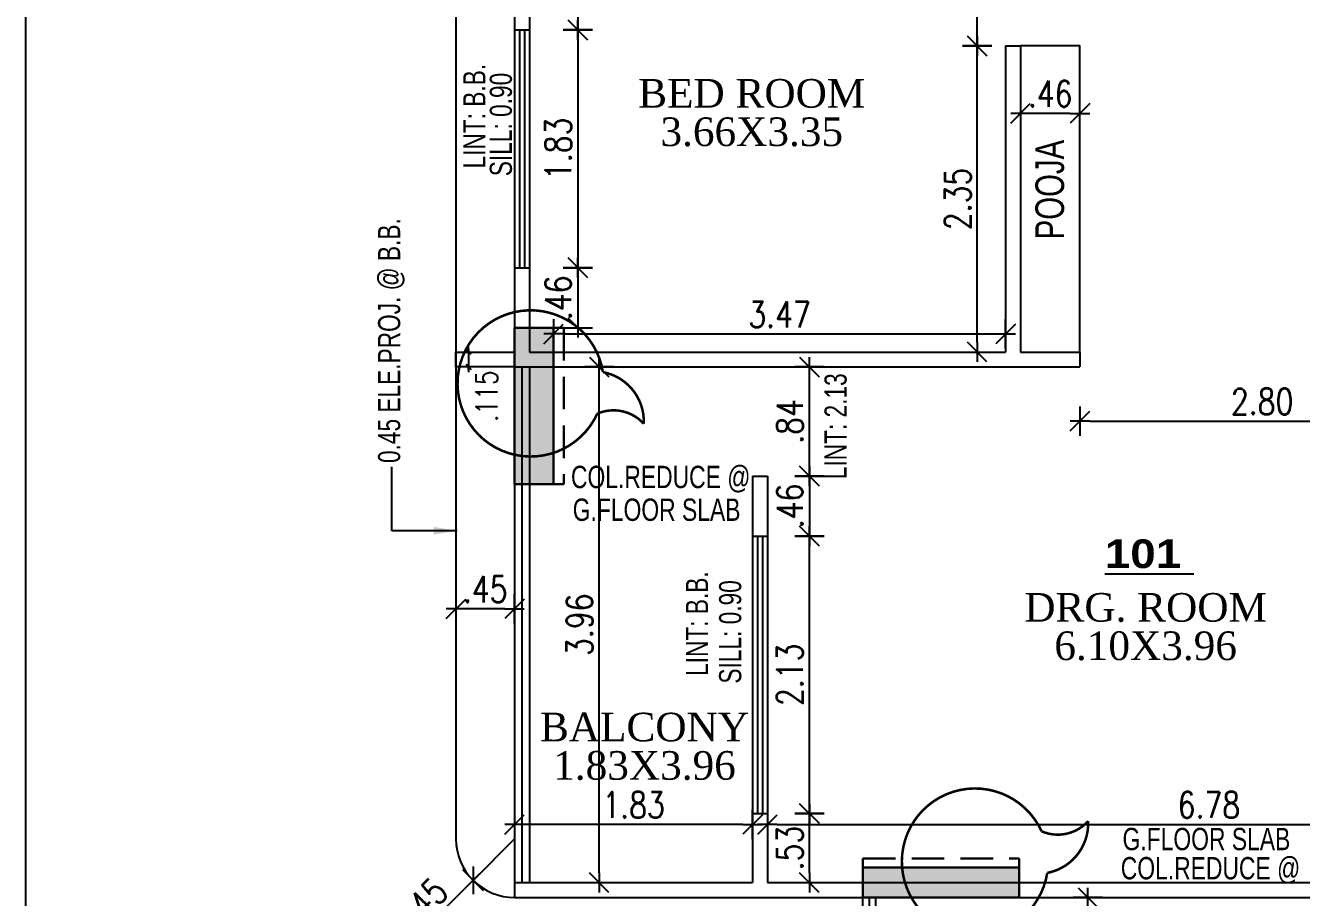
# Model space of a CAD drawing. Header units: inches. Extents: x 14331 to 14549, y 2557 to 2714.
# Drawn here: x 14382.82 to 14392.62, y 2596.61 to 2603.31 of the extents above; entities that cross this region are included whole.
import ezdxf
from ezdxf.enums import TextEntityAlignment as Align

# ---------------------------------------------------------------- set-up
doc = ezdxf.new("R2010")
doc.units = ezdxf.units.IN
doc.header["$LTSCALE"] = 0.25
doc.header["$MEASUREMENT"] = 0
doc.header["$PDMODE"] = 35
doc.linetypes.add('DASHEDX2', pattern=[1.5, 1, -0.5])
for name, color, linetype in [('dimension', 7, 'Continuous'), ('edge back', 34, 'Continuous'), ('edges', 1, 'Continuous'), ('proj-internal', 1, 'DASHEDX2'), ('Stair', 34, 'Continuous'), ('steel', 251, 'Continuous'), ('text-large', 7, 'Continuous'), ('wall', 7, 'Continuous'), ('walls', 7, 'Continuous'), ('windows', 96, 'Continuous'), ('WORK TEX', 6, 'Continuous'), ('WORKING DIM', 7, 'Continuous')]:
    doc.layers.add(name, color=color, linetype=linetype)
for name, color, linetype, lineweight in [('P-COL', 7, 'Continuous', 30), ('P-COLHAT', 8, 'Continuous', 25), ('UNIT NOMBER', 1, 'Continuous', 18)]:
    doc.layers.add(name, color=color, linetype=linetype, lineweight=lineweight)
doc.styles.add('ARIAL', font='TIMES_0.TTF')
doc.styles.add('ARL', font='swisscl_0.ttf')
doc.styles.add('B', font='ARIBLK_0.TTF')
doc.styles.add('romans', font='romans.shx', dxfattribs={"width": 0.8})
doc.dimstyles.new('121', dxfattribs={"dimscale": 0.1, "dimtxt": 1.65, "dimasz": 0.2, "dimexe": 0.03125, "dimexo": 0.25, "dimgap": 0.5, "dimtad": 1, "dimzin": 4, "dimdsep": 46, "dimtxsty": 'romans', "dimblk1": 'MINITICK', "dimblk2": 'MINITICK', "dimsah": 1, "dimcen": 1, "dimse1": 1, "dimse2": 1, "dimclrd": 252, "dimclre": 256, "dimclrt": 7, "dimadec": 3, "dimazin": 0, "dimtfac": 0.8, "dimtix": 1, "dimtmove": 2, "dimatfit": 3, "dimfxl": 0, "dimtolj": 1, "dimtzin": 3, "dimarcsym": 0})
doc.dimstyles.new('DFSGSG', dxfattribs={"dimtxt": 0.23, "dimasz": 0.18, "dimexe": 0.18, "dimexo": 0.0625, "dimgap": 0.09, "dimtad": 1, "dimzin": 0, "dimdsep": 46, "dimtxsty": 'ARIAL', "dimcen": 0.09, "dimse1": 1, "dimse2": 1, "dimaunit": 1, "dimadec": 0, "dimazin": 0, "dimtfac": 1, "dimtix": 1, "dimtofl": 0, "dimtmove": 0, "dimatfit": 3, "dimfxl": 0, "dimtolj": 1, "dimtzin": 0, "dimarcsym": 0})
doc.dimstyles.new('minitick-100', dxfattribs={"dimscale": 0.1, "dimtxt": 2, "dimasz": 0.75, "dimexe": 0.03125, "dimexo": 0.25, "dimgap": 0.5, "dimtad": 1, "dimzin": 4, "dimdsep": 46, "dimtxsty": 'romans', "dimblk1": 'MINITICK', "dimblk2": 'MINITICK', "dimsah": 1, "dimcen": 1, "dimse1": 1, "dimse2": 1, "dimclrd": 252, "dimclre": 256, "dimclrt": 256, "dimadec": 3, "dimazin": 0, "dimtfac": 0.8, "dimtix": 1, "dimtmove": 2, "dimatfit": 3, "dimfxl": 0, "dimtolj": 1, "dimtzin": 3, "dimarcsym": 0})

# ---------------------------------------------------------------- blocks, each defined once
blk = doc.blocks.new('BLC-A')
at = {"layer": 'P-COLHAT', "lineweight": 30}
for points in [[(-7.1436, 11.9616), (-6.8436, 11.9616), (-6.8436, 10.7616), (-7.1436, 10.7616)], [(-4.4671, 7.8138), (-4.4671, 7.5838), (-3.2671, 7.5838), (-3.2671, 7.8138)]]:
    blk.add_hatch(color=256, dxfattribs=at).paths.add_polyline_path(points)
at = {"layer": 'P-COL'}
for points in [[(-7.1436, 11.9616), (-6.8436, 11.9616), (-6.8436, 10.7616), (-7.1436, 10.7616)], [(-4.4671, 7.8138), (-4.4671, 7.5838), (-3.2671, 7.5838), (-3.2671, 7.8138)]]:
    blk.add_lwpolyline(points, close=True, dxfattribs=at)
blk = doc.blocks.new('MINITICK')
at = {"color": 7}
for p, q in [((0, -1.5), (0, 1.5)), ((1, 1), (-1, -1)), ((-1, 0), (1, 0))]:
    blk.add_line(p, q, dxfattribs=at)
blk = doc.blocks.new('*D51')
at = {"layer": 'Defpoints', "color": 0, "ltscale": 10, "transparency": 16777216}
for p in [(14386.69, 2603.8822), (14386.69, 2603.2744), (14387.0621, 2603.2744)]:
    blk.add_point(p, dxfattribs=at)
at = {"layer": 'dimension', "color": 252, "lineweight": -2, "ltscale": 10, "transparency": 16777216}
blk.add_line((14387.0621, 2603.8072), (14387.0621, 2603.3494), dxfattribs=at)
at = {"layer": 'dimension', "color": 252, "lineweight": -2, "ltscale": 10, "transparency": 16777216, "xscale": 0.07500000000000001, "yscale": 0.07500000000000001, "zscale": 0.07500000000000001}
for p, rotation in [((14387.0621, 2603.8822), 90), ((14387.0621, 2603.2744), 270)]:
    blk.add_blockref('MINITICK', p, dxfattribs=dict(at, rotation=rotation))
at = {"layer": 'dimension', "ltscale": 10, "transparency": 16777216, "insert": (14386.9121, 2603.5783), "char_height": 0.2, "attachment_point": 5, "rotation": 90, "style": 'romans'}
blk.add_mtext('\\A1;.61', dxfattribs=at)
blk = doc.blocks.new('*D52')
at = {"layer": 'Defpoints', "color": 0, "ltscale": 10, "transparency": 16777216}
for p in [(14386.69, 2603.2744), (14386.69, 2601.4464), (14387.0621, 2601.4464)]:
    blk.add_point(p, dxfattribs=at)
at = {"layer": 'dimension', "color": 252, "lineweight": -2, "ltscale": 10, "transparency": 16777216}
blk.add_line((14387.0621, 2603.1994), (14387.0621, 2601.5214), dxfattribs=at)
at = {"layer": 'dimension', "color": 252, "lineweight": -2, "ltscale": 10, "transparency": 16777216, "xscale": 0.07500000000000001, "yscale": 0.07500000000000001, "zscale": 0.07500000000000001}
for p, rotation in [((14387.0621, 2603.2744), 90), ((14387.0621, 2601.4464), 270)]:
    blk.add_blockref('MINITICK', p, dxfattribs=dict(at, rotation=rotation))
at = {"layer": 'dimension', "ltscale": 10, "transparency": 16777216, "insert": (14386.9121, 2602.3604), "char_height": 0.2, "attachment_point": 5, "rotation": 90, "style": 'romans'}
blk.add_mtext('\\A1;1.83', dxfattribs=at)
blk = doc.blocks.new('*D53')
at = {"layer": 'Defpoints', "color": 0, "ltscale": 10, "transparency": 16777216}
for p in [(14386.69, 2601.4464), (14386.69, 2600.9842), (14387.0621, 2600.9842)]:
    blk.add_point(p, dxfattribs=at)
at = {"layer": 'dimension', "color": 252, "lineweight": -2, "ltscale": 10, "transparency": 16777216}
blk.add_line((14387.0621, 2601.3714), (14387.0621, 2601.0592), dxfattribs=at)
at = {"layer": 'dimension', "color": 252, "lineweight": -2, "ltscale": 10, "transparency": 16777216, "xscale": 0.07500000000000001, "yscale": 0.07500000000000001, "zscale": 0.07500000000000001}
for p, rotation in [((14387.0621, 2601.4464), 90), ((14387.0621, 2600.9842), 270)]:
    blk.add_blockref('MINITICK', p, dxfattribs=dict(at, rotation=rotation))
at = {"layer": 'dimension', "ltscale": 10, "transparency": 16777216, "insert": (14386.9121, 2601.2153), "char_height": 0.2, "attachment_point": 5, "rotation": 90, "style": 'romans'}
blk.add_mtext('\\A1;.46', dxfattribs=at)
blk = doc.blocks.new('*D54')
at = {"layer": 'Defpoints', "color": 0, "ltscale": 10, "transparency": 16777216}
for p in [(14390.1307, 2603.1514), (14390.3485, 2603.1514), (14390.3485, 2600.7986)]:
    blk.add_point(p, dxfattribs=at)
at = {"layer": 'dimension', "color": 252, "lineweight": -2, "ltscale": 10, "transparency": 16777216}
blk.add_line((14390.1307, 2600.8736), (14390.1307, 2603.0764), dxfattribs=at)
at = {"layer": 'dimension', "color": 252, "lineweight": -2, "ltscale": 10, "transparency": 16777216, "xscale": 0.07500000000000001, "yscale": 0.07500000000000001, "zscale": 0.07500000000000001}
for p, rotation in [((14390.1307, 2603.1514), 90), ((14390.1307, 2600.7986), 270)]:
    blk.add_blockref('MINITICK', p, dxfattribs=dict(at, rotation=rotation))
at = {"layer": 'dimension', "ltscale": 10, "transparency": 16777216, "insert": (14389.9807, 2601.975), "char_height": 0.2, "attachment_point": 5, "rotation": 90, "style": 'romans'}
blk.add_mtext('\\A1;2.35', dxfattribs=at)
blk = doc.blocks.new('*D55')
at = {"layer": 'Defpoints', "color": 0, "ltscale": 10, "transparency": 16777216}
for p in [(14390.3485, 2600.9646), (14390.3485, 2600.9376), (14386.8756, 2600.8844)]:
    blk.add_point(p, dxfattribs=at)
at = {"layer": 'dimension', "color": 252, "lineweight": -2, "ltscale": 10, "transparency": 16777216}
blk.add_line((14386.9506, 2600.9376), (14390.2735, 2600.9376), dxfattribs=at)
at = {"layer": 'dimension', "color": 252, "lineweight": -2, "ltscale": 10, "transparency": 16777216, "xscale": 0.07500000000000001, "yscale": 0.07500000000000001, "zscale": 0.07500000000000001, "rotation": 180}
blk.add_blockref('MINITICK', (14386.8756, 2600.9376), dxfattribs=at)
at = {"layer": 'dimension', "color": 252, "lineweight": -2, "ltscale": 10, "transparency": 16777216, "xscale": 0.07500000000000001, "yscale": 0.07500000000000001, "zscale": 0.07500000000000001}
blk.add_blockref('MINITICK', (14390.3485, 2600.9376), dxfattribs=at)
at = {"layer": 'dimension', "ltscale": 10, "transparency": 16777216, "insert": (14388.6121, 2601.0876), "char_height": 0.2, "attachment_point": 5, "style": 'romans'}
blk.add_mtext('\\A1;3.47', dxfattribs=at)
blk = doc.blocks.new('*D56')
at = {"layer": 'Defpoints', "color": 0, "ltscale": 10, "transparency": 16777216}
for p in [(14390.1307, 2604.1522), (14390.4057, 2604.1522), (14390.4057, 2603.1514)]:
    blk.add_point(p, dxfattribs=at)
at = {"layer": 'dimension', "color": 252, "lineweight": -2, "ltscale": 10, "transparency": 16777216}
blk.add_line((14390.1307, 2603.2264), (14390.1307, 2604.0772), dxfattribs=at)
at = {"layer": 'dimension', "color": 252, "lineweight": -2, "ltscale": 10, "transparency": 16777216, "xscale": 0.07500000000000001, "yscale": 0.07500000000000001, "zscale": 0.07500000000000001}
for p, rotation in [((14390.1307, 2604.1522), 90), ((14390.1307, 2603.1514), 270)]:
    blk.add_blockref('MINITICK', p, dxfattribs=dict(at, rotation=rotation))
at = {"layer": 'dimension', "ltscale": 10, "transparency": 16777216, "insert": (14389.9807, 2603.6518), "char_height": 0.2, "attachment_point": 5, "rotation": 90, "style": 'romans'}
blk.add_mtext('\\A1;1.00', dxfattribs=at)
blk = doc.blocks.new('*D57')
at = {"layer": 'Defpoints', "color": 0, "ltscale": 10, "transparency": 16777216}
for p in [(14390.4628, 2602.9514), (14390.9201, 2602.9514), (14390.4628, 2602.6329)]:
    blk.add_point(p, dxfattribs=at)
at = {"layer": 'dimension', "color": 252, "lineweight": -2, "ltscale": 10, "transparency": 16777216}
blk.add_line((14390.8451, 2602.6329), (14390.5378, 2602.6329), dxfattribs=at)
at = {"layer": 'dimension', "color": 252, "lineweight": -2, "ltscale": 10, "transparency": 16777216, "xscale": 0.07500000000000001, "yscale": 0.07500000000000001, "zscale": 0.07500000000000001, "rotation": 180}
blk.add_blockref('MINITICK', (14390.4628, 2602.6329), dxfattribs=at)
at = {"layer": 'dimension', "color": 252, "lineweight": -2, "ltscale": 10, "transparency": 16777216, "xscale": 0.07500000000000001, "yscale": 0.07500000000000001, "zscale": 0.07500000000000001}
blk.add_blockref('MINITICK', (14390.9201, 2602.6329), dxfattribs=at)
at = {"layer": 'dimension', "ltscale": 10, "transparency": 16777216, "insert": (14390.6915, 2602.7829), "char_height": 0.2, "attachment_point": 5, "style": 'romans'}
blk.add_mtext('\\A1;.46', dxfattribs=at)
blk = doc.blocks.new('*D58')
at = {"layer": 'Defpoints', "color": 0, "ltscale": 10, "transparency": 16777216}
for p in [(14388.5192, 2599.8458), (14388.5192, 2599.3847), (14388.8411, 2599.3847)]:
    blk.add_point(p, dxfattribs=at)
at = {"layer": 'dimension', "color": 252, "lineweight": -2, "ltscale": 10, "transparency": 16777216}
blk.add_line((14388.8411, 2599.7708), (14388.8411, 2599.4597), dxfattribs=at)
at = {"layer": 'dimension', "color": 252, "lineweight": -2, "ltscale": 10, "transparency": 16777216, "xscale": 0.07500000000000001, "yscale": 0.07500000000000001, "zscale": 0.07500000000000001}
for p, rotation in [((14388.8411, 2599.8458), 90), ((14388.8411, 2599.3847), 270)]:
    blk.add_blockref('MINITICK', p, dxfattribs=dict(at, rotation=rotation))
at = {"layer": 'dimension', "ltscale": 10, "transparency": 16777216, "insert": (14388.6911, 2599.6153), "char_height": 0.2, "attachment_point": 5, "rotation": 90, "style": 'romans'}
blk.add_mtext('\\A1;.46', dxfattribs=at)
blk = doc.blocks.new('*D59')
at = {"layer": 'Defpoints', "color": 0, "ltscale": 10, "transparency": 16777216}
for p in [(14388.4049, 2600.6842), (14388.8411, 2600.6842), (14388.4049, 2599.8458)]:
    blk.add_point(p, dxfattribs=at)
at = {"layer": 'dimension', "color": 252, "lineweight": -2, "ltscale": 10, "transparency": 16777216}
blk.add_line((14388.8411, 2599.9208), (14388.8411, 2600.6092), dxfattribs=at)
at = {"layer": 'dimension', "color": 252, "lineweight": -2, "ltscale": 10, "transparency": 16777216, "xscale": 0.07500000000000001, "yscale": 0.07500000000000001, "zscale": 0.07500000000000001}
for p, rotation in [((14388.8411, 2600.6842), 90), ((14388.8411, 2599.8458), 270)]:
    blk.add_blockref('MINITICK', p, dxfattribs=dict(at, rotation=rotation))
at = {"layer": 'dimension', "ltscale": 10, "transparency": 16777216, "insert": (14388.6911, 2600.265), "char_height": 0.2, "attachment_point": 5, "rotation": 90, "style": 'romans'}
blk.add_mtext('\\A1;.84', dxfattribs=at)
blk = doc.blocks.new('*D60')
at = {"layer": 'Defpoints', "color": 0, "ltscale": 10, "transparency": 16777216}
for p in [(14388.5192, 2599.3847), (14388.8411, 2599.3847), (14388.5192, 2597.2519)]:
    blk.add_point(p, dxfattribs=at)
at = {"layer": 'dimension', "color": 252, "lineweight": -2, "ltscale": 10, "transparency": 16777216}
blk.add_line((14388.8411, 2597.3269), (14388.8411, 2599.3097), dxfattribs=at)
at = {"layer": 'dimension', "color": 252, "lineweight": -2, "ltscale": 10, "transparency": 16777216, "xscale": 0.07500000000000001, "yscale": 0.07500000000000001, "zscale": 0.07500000000000001}
for p, rotation in [((14388.8411, 2599.3847), 90), ((14388.8411, 2597.2519), 270)]:
    blk.add_blockref('MINITICK', p, dxfattribs=dict(at, rotation=rotation))
at = {"layer": 'dimension', "ltscale": 10, "transparency": 16777216, "insert": (14388.6911, 2598.3183), "char_height": 0.2, "attachment_point": 5, "rotation": 90, "style": 'romans'}
blk.add_mtext('\\A1;2.13', dxfattribs=at)
blk = doc.blocks.new('*D61')
at = {"layer": 'Defpoints', "color": 0, "ltscale": 10, "transparency": 16777216}
for p in [(14388.5192, 2597.2519), (14388.8411, 2597.2519), (14388.5192, 2596.7208)]:
    blk.add_point(p, dxfattribs=at)
at = {"layer": 'dimension', "color": 252, "lineweight": -2, "ltscale": 10, "transparency": 16777216}
blk.add_line((14388.8411, 2596.7958), (14388.8411, 2597.1769), dxfattribs=at)
at = {"layer": 'dimension', "color": 252, "lineweight": -2, "ltscale": 10, "transparency": 16777216, "xscale": 0.07500000000000001, "yscale": 0.07500000000000001, "zscale": 0.07500000000000001}
for p, rotation in [((14388.8411, 2597.2519), 90), ((14388.8411, 2596.7208), 270)]:
    blk.add_blockref('MINITICK', p, dxfattribs=dict(at, rotation=rotation))
at = {"layer": 'dimension', "ltscale": 10, "transparency": 16777216, "insert": (14388.6911, 2596.9864), "char_height": 0.2, "attachment_point": 5, "rotation": 90, "style": 'romans'}
blk.add_mtext('\\A1;.53', dxfattribs=at)
blk = doc.blocks.new('*D65')
at = {"layer": 'Defpoints', "color": 0, "ltscale": 10, "transparency": 16777216}
for p in [(14395.3028, 2597.1677), (14388.5192, 2596.7208), (14395.3028, 2596.7208)]:
    blk.add_point(p, dxfattribs=at)
at = {"layer": 'dimension', "color": 252, "lineweight": -2, "ltscale": 10, "transparency": 16777216}
blk.add_line((14388.5942, 2597.1677), (14395.2278, 2597.1677), dxfattribs=at)
at = {"layer": 'dimension', "color": 252, "lineweight": -2, "ltscale": 10, "transparency": 16777216, "xscale": 0.07500000000000001, "yscale": 0.07500000000000001, "zscale": 0.07500000000000001, "rotation": 180}
blk.add_blockref('MINITICK', (14388.5192, 2597.1677), dxfattribs=at)
at = {"layer": 'dimension', "color": 252, "lineweight": -2, "ltscale": 10, "transparency": 16777216, "xscale": 0.07500000000000001, "yscale": 0.07500000000000001, "zscale": 0.07500000000000001}
blk.add_blockref('MINITICK', (14395.3028, 2597.1677), dxfattribs=at)
at = {"layer": 'dimension', "ltscale": 10, "transparency": 16777216, "insert": (14391.911, 2597.3177), "char_height": 0.2, "attachment_point": 5, "style": 'romans'}
blk.add_mtext('\\A1;6.78', dxfattribs=at)
blk = doc.blocks.new('*D71')
at = {"layer": 'Defpoints', "color": 0, "ltscale": 10, "transparency": 16777216}
for p in [(14390.9201, 2600.6842), (14393.7192, 2600.6842), (14393.7192, 2600.2681)]:
    blk.add_point(p, dxfattribs=at)
at = {"layer": 'dimension', "color": 252, "lineweight": -2, "ltscale": 10, "transparency": 16777216}
blk.add_line((14390.9951, 2600.2681), (14393.6442, 2600.2681), dxfattribs=at)
at = {"layer": 'dimension', "color": 252, "lineweight": -2, "ltscale": 10, "transparency": 16777216, "xscale": 0.07500000000000001, "yscale": 0.07500000000000001, "zscale": 0.07500000000000001, "rotation": 180}
blk.add_blockref('MINITICK', (14390.9201, 2600.2681), dxfattribs=at)
at = {"layer": 'dimension', "color": 252, "lineweight": -2, "ltscale": 10, "transparency": 16777216, "xscale": 0.07500000000000001, "yscale": 0.07500000000000001, "zscale": 0.07500000000000001}
blk.add_blockref('MINITICK', (14393.7192, 2600.2681), dxfattribs=at)
at = {"layer": 'dimension', "ltscale": 10, "transparency": 16777216, "insert": (14392.3197, 2600.4181), "char_height": 0.2, "attachment_point": 5, "style": 'romans'}
blk.add_mtext('\\A1;2.80', dxfattribs=at)
blk = doc.blocks.new('*D83')
at = {"layer": 'Defpoints', "color": 0, "ltscale": 10, "transparency": 16777216}
for p in [(14390.9801, 2596.6065), (14391.2558, 2596.6065), (14391.2558, 2594.6057)]:
    blk.add_point(p, dxfattribs=at)
at = {"layer": 'dimension', "color": 252, "lineweight": -2, "ltscale": 10, "transparency": 16777216}
blk.add_line((14390.9801, 2594.6807), (14390.9801, 2596.5315), dxfattribs=at)
at = {"layer": 'dimension', "color": 252, "lineweight": -2, "ltscale": 10, "transparency": 16777216, "xscale": 0.07500000000000001, "yscale": 0.07500000000000001, "zscale": 0.07500000000000001}
for p, rotation in [((14390.9801, 2596.6065), 90), ((14390.9801, 2594.6057), 270)]:
    blk.add_blockref('MINITICK', p, dxfattribs=dict(at, rotation=rotation))
at = {"layer": 'dimension', "ltscale": 10, "transparency": 16777216, "insert": (14390.8301, 2595.6061), "char_height": 0.2, "attachment_point": 5, "rotation": 90, "style": 'romans'}
blk.add_mtext('\\A1;2.00', dxfattribs=at)
blk = doc.blocks.new('*D109')
at = {"layer": 'Defpoints', "color": 0, "ltscale": 10, "transparency": 16777216}
for p in [(14386.5756, 2597.1677), (14386.5756, 2596.7208), (14388.4049, 2596.7208)]:
    blk.add_point(p, dxfattribs=at)
at = {"layer": 'dimension', "color": 252, "lineweight": -2, "ltscale": 10, "transparency": 16777216}
blk.add_line((14388.3299, 2597.1677), (14386.6506, 2597.1677), dxfattribs=at)
at = {"layer": 'dimension', "color": 252, "lineweight": -2, "ltscale": 10, "transparency": 16777216, "xscale": 0.07500000000000001, "yscale": 0.07500000000000001, "zscale": 0.07500000000000001, "rotation": 180}
blk.add_blockref('MINITICK', (14386.5756, 2597.1677), dxfattribs=at)
at = {"layer": 'dimension', "color": 252, "lineweight": -2, "ltscale": 10, "transparency": 16777216, "xscale": 0.07500000000000001, "yscale": 0.07500000000000001, "zscale": 0.07500000000000001}
blk.add_blockref('MINITICK', (14388.4049, 2597.1677), dxfattribs=at)
at = {"layer": 'dimension', "ltscale": 10, "transparency": 16777216, "insert": (14387.4903, 2597.3177), "char_height": 0.2, "attachment_point": 5, "style": 'romans'}
blk.add_mtext('\\A1;1.83', dxfattribs=at)
blk = doc.blocks.new('*D110')
at = {"layer": 'Defpoints', "color": 0, "ltscale": 10, "transparency": 16777216}
for p in [(14387.2259, 2600.6842), (14387.7168, 2600.6842), (14387.3501, 2596.7208)]:
    blk.add_point(p, dxfattribs=at)
at = {"layer": 'dimension', "color": 252, "lineweight": -2, "ltscale": 10, "transparency": 16777216}
blk.add_line((14387.2259, 2596.7958), (14387.2259, 2600.6092), dxfattribs=at)
at = {"layer": 'dimension', "color": 252, "lineweight": -2, "ltscale": 10, "transparency": 16777216, "xscale": 0.07500000000000001, "yscale": 0.07500000000000001, "zscale": 0.07500000000000001}
for p, rotation in [((14387.2259, 2600.6842), 90), ((14387.2259, 2596.7208), 270)]:
    blk.add_blockref('MINITICK', p, dxfattribs=dict(at, rotation=rotation))
at = {"layer": 'dimension', "ltscale": 10, "transparency": 16777216, "insert": (14387.0759, 2598.7025), "char_height": 0.2, "attachment_point": 5, "rotation": 90, "style": 'romans'}
blk.add_mtext('\\A1;3.96', dxfattribs=at)
blk = doc.blocks.new('*D311')
at = {"layer": 'Defpoints', "color": 0, "ltscale": 10, "transparency": 16777216}
for p in [(14386.1256, 2599.0587), (14386.5756, 2599.0587), (14386.1256, 2598.8249)]:
    blk.add_point(p, dxfattribs=at)
at = {"layer": 'dimension', "color": 252, "lineweight": -2, "ltscale": 10, "transparency": 16777216}
blk.add_line((14386.5006, 2598.8249), (14386.2006, 2598.8249), dxfattribs=at)
at = {"layer": 'dimension', "color": 252, "lineweight": -2, "ltscale": 10, "transparency": 16777216, "xscale": 0.07500000000000001, "yscale": 0.07500000000000001, "zscale": 0.07500000000000001, "rotation": 180}
blk.add_blockref('MINITICK', (14386.1256, 2598.8249), dxfattribs=at)
at = {"layer": 'dimension', "color": 252, "lineweight": -2, "ltscale": 10, "transparency": 16777216, "xscale": 0.07500000000000001, "yscale": 0.07500000000000001, "zscale": 0.07500000000000001}
blk.add_blockref('MINITICK', (14386.5756, 2598.8249), dxfattribs=at)
at = {"layer": 'dimension', "ltscale": 10, "transparency": 16777216, "insert": (14386.3506, 2598.9749), "char_height": 0.2, "attachment_point": 5, "style": 'romans'}
blk.add_mtext('\\A1;.45', dxfattribs=at)
blk = doc.blocks.new('*D323')
at = {"layer": 'Defpoints', "color": 0, "transparency": 16777216}
for p in [(14386.1981, 2600.7986), (14386.1981, 2600.6842), (14386.2216, 2600.6842)]:
    blk.add_point(p, dxfattribs=at)
at = {"layer": 'WORKING DIM', "color": 252, "lineweight": -2, "transparency": 16777216}
for p, q in [((14386.2216, 2600.8186), (14386.2216, 2600.8386)), ((14386.2216, 2600.7986), (14386.2216, 2600.6842)), ((14386.2216, 2600.6642), (14386.2216, 2600.6442))]:
    blk.add_line(p, q, dxfattribs=at)
at = {"layer": 'WORKING DIM', "color": 252, "lineweight": -2, "transparency": 16777216, "xscale": 0.02, "yscale": 0.02, "zscale": 0.02}
for p, rotation in [((14386.2216, 2600.7986), 270), ((14386.2216, 2600.6842), 90)]:
    blk.add_blockref('MINITICK', p, dxfattribs=dict(at, rotation=rotation))
at = {"layer": 'WORKING DIM', "color": 7, "transparency": 16777216, "insert": (14386.3616, 2600.4593), "char_height": 0.165, "attachment_point": 5, "rotation": 90, "style": 'romans'}
blk.add_mtext('\\A1;.115', dxfattribs=at)
blk = doc.blocks.new('*D335')
at = {"layer": 'Defpoints', "color": 0, "ltscale": 10, "transparency": 16777216}
for p in [(14386.5756, 2597.0565), (14386.2574, 2596.7383)]:
    blk.add_point(p, dxfattribs=at)
at = {"layer": 'dimension', "color": 252, "lineweight": -2, "ltscale": 10, "transparency": 16777216}
for p, q in [((14386.5756, 2597.0565), (14386.2574, 2596.7383)), ((14385.7359, 2596.2167), (14386.2044, 2596.6853))]:
    blk.add_line(p, q, dxfattribs=at)
at = {"layer": 'dimension', "color": 252, "lineweight": -2, "ltscale": 10, "transparency": 16777216, "xscale": 0.07500000000000001, "yscale": 0.07500000000000001, "zscale": 0.07500000000000001, "rotation": 45.00000000008185}
blk.add_blockref('MINITICK', (14386.2574, 2596.7383), dxfattribs=at)
at = {"layer": 'dimension', "ltscale": 10, "transparency": 16777216, "insert": (14385.8375, 2596.5305), "char_height": 0.2, "attachment_point": 5, "rotation": 45, "style": 'romans'}
blk.add_mtext('\\A1;R.45', dxfattribs=at)

msp = doc.modelspace()

# ---------------------------------------------------------------- linework, layer by layer
at = {"layer": 'edge back', "color": 3, "const_width": 0.0195}
for points in [[(14387.2113, 2600.3249, -0.321855), (14387.5691, 2600.2471, 0.372837), (14387.2549, 2600.6446, 6.819595)], [(14390.6251, 2597.1151, 0.321855), (14390.9829, 2597.193, -0.372837), (14390.6687, 2596.7954, -6.819595)]]:
    msp.add_lwpolyline(points, format="xyb", close=True, dxfattribs=at)
at = {"layer": 'edges', "ltscale": 0.4}
msp.add_line((14386.5756, 2596.6065), (14386.5756, 2596.6065), dxfattribs=at)
msp.add_lwpolyline([(14396.5604, 2610.9358, 0.414214), (14396.1104, 2611.3858), (14386.5756, 2611.3858, 0.414214), (14386.1256, 2610.9358), (14386.1256, 2597.0565, 0.414214), (14386.5756, 2596.6065)], format="xyb", dxfattribs=at)
msp.add_lwpolyline([(14386.5756, 2600.6842), (14386.1256, 2600.6842), (14386.1256, 2600.7986), (14386.5756, 2600.7986)], dxfattribs=at)
at = {"layer": 'proj-internal', "color": 5, "lineweight": 30}
for points in [[(14386.8756, 2600.9842), (14386.9556, 2600.9842), (14386.9556, 2599.7842), (14386.8756, 2599.7842)], [(14389.2522, 2596.8365), (14389.2522, 2596.9065), (14390.4522, 2596.9065), (14390.4522, 2596.8365)]]:
    msp.add_lwpolyline(points, dxfattribs=at)
at = {"layer": 'Stair', "ltscale": 2}
for p, q in [((14389.2522, 2592.605), (14389.2522, 2596.6065)), ((14389.3022, 2592.605), (14389.3022, 2596.6065)), ((14389.3522, 2592.605), (14389.3522, 2596.6065))]:
    msp.add_line(p, q, dxfattribs=at)
at = {"layer": 'steel'}
for p, q in [((14386.5756, 2600.6842), (14386.5756, 2596.7208)), ((14386.6328, 2600.6842), (14386.6328, 2596.7208)), ((14386.69, 2600.6842), (14386.69, 2596.7208))]:
    msp.add_line(p, q, dxfattribs=at)
at = {"layer": 'text-large', "ltscale": 10}
msp.add_lwpolyline([(14390.9201, 2600.7986), (14390.9201, 2603.1514), (14390.4628, 2603.1514)], dxfattribs=at)
at = {"layer": 'wall'}
msp.add_lwpolyline([(14412.5187, 2613.9331), (14382.8187, 2613.9331), (14382.8187, 2571.9331), (14412.5187, 2571.9331)], close=True, dxfattribs=at)
at = {"layer": 'walls', "linetype": 'Continuous'}
for p, q in [((14386.5756, 2605.3055), (14386.5756, 2603.2744)), ((14386.69, 2604.1522), (14386.69, 2603.2744)), ((14386.5756, 2603.2744), (14386.69, 2603.2744)), ((14390.3485, 2603.1514), (14390.3485, 2600.7986)), ((14390.3485, 2603.1514), (14390.4628, 2603.1514)), ((14390.4628, 2603.1514), (14390.4628, 2600.7986)), ((14386.5756, 2601.4464), (14386.5756, 2600.6842)), ((14386.5756, 2601.4464), (14386.69, 2601.4464)), ((14386.69, 2601.4464), (14386.69, 2600.7986)), ((14386.69, 2600.7986), (14390.3485, 2600.7986)), ((14390.4628, 2600.7986), (14390.9201, 2600.7986)), ((14390.9201, 2600.7986), (14390.9201, 2600.6842)), ((14386.5756, 2600.6842), (14390.9201, 2600.6842)), ((14388.4049, 2599.8458), (14388.4049, 2599.3847)), ((14388.4049, 2599.8458), (14388.5192, 2599.8458)), ((14388.5192, 2599.8458), (14388.5192, 2599.3847)), ((14388.4049, 2599.3847), (14388.5192, 2599.3847)), ((14388.4049, 2597.2519), (14388.4049, 2596.7208)), ((14388.4049, 2597.2519), (14388.5192, 2597.2519)), ((14388.5192, 2597.2519), (14388.5192, 2596.7208)), ((14386.5756, 2596.7208), (14386.5756, 2596.6065)), ((14386.5756, 2596.7208), (14388.4049, 2596.7208)), ((14388.5192, 2596.7208), (14395.3028, 2596.7208)), ((14386.5756, 2596.6065), (14395.3028, 2596.6065))]:
    msp.add_line(p, q, dxfattribs=at)
at = {"layer": 'windows', "linetype": 'Continuous'}
for p, q in [((14386.5756, 2603.2744), (14386.5756, 2601.4464)), ((14386.6137, 2603.2744), (14386.6137, 2601.4464)), ((14386.6518, 2603.2744), (14386.6518, 2601.4464)), ((14386.69, 2603.2744), (14386.69, 2601.4464)), ((14388.4049, 2599.3847), (14388.4049, 2597.2519)), ((14388.443, 2599.3847), (14388.443, 2597.2519)), ((14388.4811, 2599.3847), (14388.4811, 2597.2519)), ((14388.5192, 2599.3847), (14388.5192, 2597.2519))]:
    msp.add_line(p, q, dxfattribs=at)

# ---------------------------------------------------------------- block references
at = {"layer": 'P-COLHAT'}
msp.add_blockref('BLC-A', (14393.7192, 2589.0226), dxfattribs=at)

# ---------------------------------------------------------------- texts
at = {"layer": 'text-large', "style": 'ARIAL'}
for s, p in [('BED ROOM', (14388.3986, 2602.787)), ('3.66X3.35', (14388.3985, 2602.4919)), ('DRG. ROOM', (14391.4247, 2598.8365)), ('6.10X3.96', (14391.4246, 2598.5414)), ('BALCONY', (14387.5745, 2597.9167)), ('1.83X3.96', (14387.5744, 2597.6216))]:
    msp.add_text(s, height=0.22, dxfattribs=at).set_placement(p, align=Align.MIDDLE_CENTER)
at = {"layer": 'text-large', "style": 'ARL'}
msp.add_text('POOJA', height=0.22, rotation=90, dxfattribs=at).set_placement((14390.6876, 2602.0473), align=Align.MIDDLE_CENTER)
at = {"layer": 'UNIT NOMBER', "lineweight": -3, "style": 'B'}
msp.add_text('%%U101 ', height=0.22, dxfattribs=at).set_placement((14391.4532, 2599.2487), align=Align.MIDDLE_CENTER)
at = {"layer": 'WORK TEX', "style": 'ARL'}
for s, p in [('LINT: B.B.', (14386.2673, 2602.6114)), ('SILL: 0.90', (14386.4706, 2602.5475)), ('0.45 ELE.PROJ. @ B.B.', (14385.6124, 2600.8864)), ('LINT: 2.13', (14389.0422, 2600.2282)), ('LINT: B.B.', (14387.9778, 2598.7116)), ('SILL: 0.90', (14388.2325, 2598.6477))]:
    msp.add_text(s, height=0.17, rotation=90, dxfattribs=at).set_placement(p, align=Align.MIDDLE_CENTER)
for s, p in [('COL.REDUCE @', (14387.6989, 2599.8386)), ('G.FLOOR SLAB', (14387.6673, 2599.5867)), ('G.FLOOR SLAB', (14391.8916, 2597.0557)), ('COL.REDUCE @', (14391.9232, 2596.8317))]:
    msp.add_text(s, height=0.171409, dxfattribs=at).set_placement(p, align=Align.MIDDLE_CENTER)

# ---------------------------------------------------------------- dimensions: what is measured, and where the dimension line sits
at = {"layer": 'dimension', "ltscale": 10}
for base, p1, p2, picture, middle in [((14390.1307, 2604.1522), (14390.4057, 2603.1514), (14390.4057, 2604.1522), '*D56', (14389.9807, 2603.6518)), ((14387.0621, 2603.2744), (14386.69, 2603.8822), (14386.69, 2603.2744), '*D51', (14386.9121, 2603.5783)), ((14387.0621, 2601.4464), (14386.69, 2603.2744), (14386.69, 2601.4464), '*D52', (14386.9121, 2602.3604)), ((14390.1307, 2603.1514), (14390.3485, 2600.7986), (14390.3485, 2603.1514), '*D54', (14389.9807, 2601.975)), ((14387.0621, 2600.9842), (14386.69, 2601.4464), (14386.69, 2600.9842), '*D53', (14386.9121, 2601.2153)), ((14387.2259, 2600.6842), (14387.3501, 2596.7208), (14387.7168, 2600.6842), '*D110', (14387.0759, 2598.7025)), ((14388.8411, 2600.6842), (14388.4049, 2599.8458), (14388.4049, 2600.6842), '*D59', (14388.6911, 2600.265)), ((14388.8411, 2599.3847), (14388.5192, 2599.8458), (14388.5192, 2599.3847), '*D58', (14388.6911, 2599.6153)), ((14388.8411, 2599.3847), (14388.5192, 2597.2519), (14388.5192, 2599.3847), '*D60', (14388.6911, 2598.3183)), ((14388.8411, 2597.2519), (14388.5192, 2596.7208), (14388.5192, 2597.2519), '*D61', (14388.6911, 2596.9864)), ((14390.9801, 2596.6065), (14391.2558, 2594.6057), (14391.2558, 2596.6065), '*D83', (14390.8301, 2595.6061))]:
    dim = msp.add_linear_dim(base=base, p1=p1, p2=p2, angle=90, dimstyle='minitick-100', dxfattribs=at)
    dim.commit()
    dim.dimension.update_dxf_attribs({"geometry": picture, "text_midpoint": middle})
for base, p1, p2, picture, middle in [((14390.4628, 2602.6329), (14390.9201, 2602.9514), (14390.4628, 2602.9514), '*D57', (14390.6915, 2602.7829)), ((14390.3485, 2600.9376), (14386.8756, 2600.8844), (14390.3485, 2600.9646), '*D55', (14388.6121, 2601.0876)), ((14393.7192, 2600.2681), (14390.9201, 2600.6842), (14393.7192, 2600.6842), '*D71', (14392.3197, 2600.4181)), ((14386.1256, 2598.8249), (14386.5756, 2599.0587), (14386.1256, 2599.0587), '*D311', (14386.3506, 2598.9749)), ((14386.5756, 2597.1677), (14388.4049, 2596.7208), (14386.5756, 2596.7208), '*D109', (14387.4903, 2597.3177)), ((14395.3028, 2597.1677), (14388.5192, 2596.7208), (14395.3028, 2596.7208), '*D65', (14391.911, 2597.3177))]:
    dim = msp.add_linear_dim(base=base, p1=p1, p2=p2, dimstyle='minitick-100', dxfattribs=at)
    dim.commit()
    dim.dimension.update_dxf_attribs({"geometry": picture, "text_midpoint": middle})
dim = msp.add_radius_dim(center=(14386.5756, 2597.0565), mpoint=(14386.2574, 2596.7383), dimstyle='minitick-100', dxfattribs=at)
dim.commit()
dim.dimension.update_dxf_attribs({"geometry": '*D335', "text_midpoint": (14385.8375, 2596.5305)})
at = {"layer": 'WORKING DIM'}
dim = msp.add_linear_dim(base=(14386.2216, 2600.6842), p1=(14386.1981, 2600.7986), p2=(14386.1981, 2600.6842), angle=270, text='.115', dimstyle='121', override={"dimfxl": 0.18, "dimfxlon": 1}, dxfattribs=at)
dim.commit()
dim.dimension.update_dxf_attribs({"geometry": '*D323', "text_midpoint": (14386.3616, 2600.4593), "dimtype": 160})

# ---------------------------------------------------------------- leaders
at = {"layer": 'wall'}
msp.add_leader([(14386.1344, 2599.4251), (14385.6322, 2599.4251), (14385.6322, 2599.9159)], dimstyle='DFSGSG', override={"dimgap": 0.09, "dimtad": 0, "dimarcsym": 1}, dxfattribs=at)

doc.saveas('drawing.dxf')
